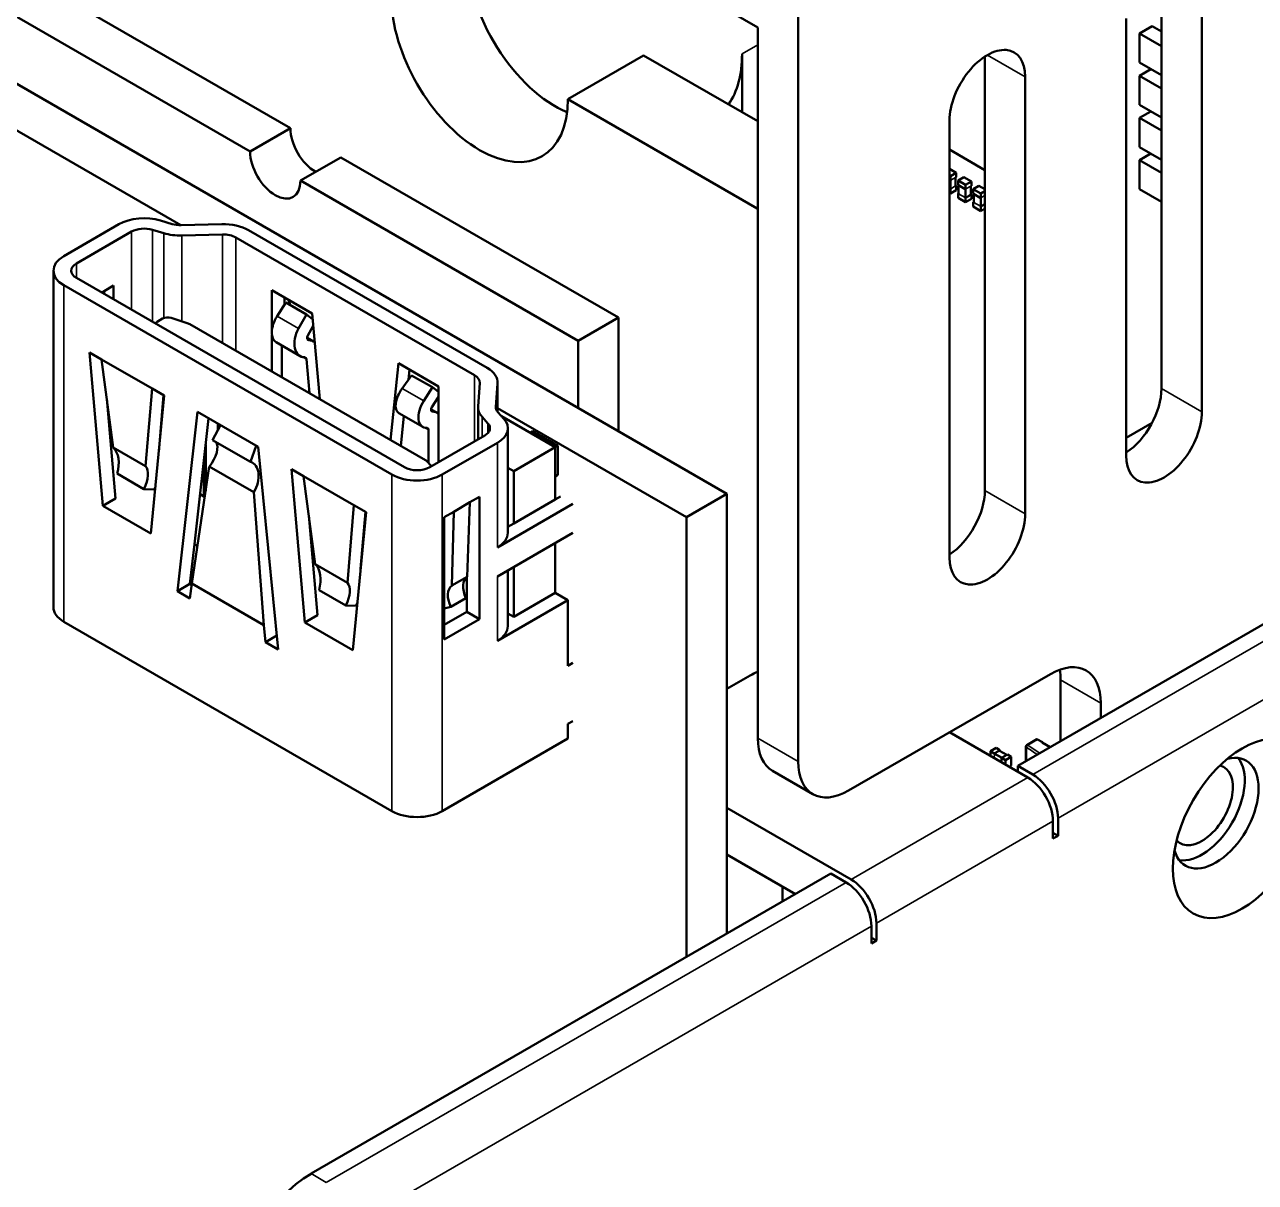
# Model space of a CAD drawing. Header units: millimetres. Extents: x 3100 to 5091, y 868 to 1900.
# Drawn here: x 3989.86 to 4024.35, y 1605.09 to 1637.54 of the extents above; entities that cross this region are included whole.
import ezdxf

# ---------------------------------------------------------------- set-up
doc = ezdxf.new("R2010")
doc.units = ezdxf.units.MM
doc.header["$LTSCALE"] = 1.8
doc.layers.add('외형선(ISO)', color=7, linetype='Continuous', lineweight=50)
doc.layers.add('좁은 외형선(ISO)', color=7, linetype='Continuous', lineweight=35)

msp = doc.modelspace()

# ---------------------------------------------------------------- linework, layer by layer
at = {"layer": '외형선(ISO)'}
for p, q in [((4010.41, 1637.465), (3949.033, 1672.901)), ((3997.311, 1634.638), (3967.896, 1651.622)), ((4021.724, 1627.341), (4021.724, 1639.504)), ((4022.855, 1638.935), (4022.855, 1626.687)), ((3996.18, 1633.985), (3988.119, 1638.639)), ((4011.541, 1638.118), (4011.541, 1616.889)), ((4020.734, 1625.463), (4020.734, 1637.71)), ((4010.41, 1617.543), (4010.41, 1637.465)), ((4021.111, 1637.294), (4021.464, 1637.498)), ((4021.464, 1637.498), (4021.724, 1637.348)), ((4021.111, 1637.294), (4021.11, 1636.478)), ((4021.724, 1636.94), (4021.111, 1637.294)), ((3988.119, 1636.761), (4009.544, 1624.391)), ((4005.09, 1635.455), (4007.211, 1636.68)), ((4007.211, 1636.68), (4010.41, 1634.833)), ((4009.969, 1635.088), (4009.969, 1636.721)), ((4016.774, 1624.483), (4016.774, 1636.646)), ((4021.11, 1636.478), (4021.724, 1636.123)), ((4021.11, 1636.111), (4021.428, 1636.294)), ((4017.905, 1636.077), (4017.905, 1623.83)), ((4021.11, 1636.111), (4021.109, 1635.294)), ((4021.724, 1635.756), (4021.11, 1636.111)), ((3994.241, 1631.921), (3988.119, 1635.455)), ((4010.393, 1632.393), (4005.09, 1635.455)), ((4021.109, 1635.294), (4021.724, 1634.939)), ((4021.109, 1634.927), (4021.108, 1634.111)), ((4021.109, 1634.927), (4021.427, 1635.111)), ((4021.724, 1634.572), (4021.109, 1634.927)), ((3997.311, 1634.638), (3996.18, 1633.985)), ((4015.784, 1622.605), (4015.784, 1634.852)), ((4015.784, 1634.038), (4016.774, 1633.465)), ((4047.816, 1634.158), (4017.693, 1616.767)), ((4021.108, 1634.111), (4021.724, 1633.755)), ((4021.108, 1633.744), (4021.426, 1633.927)), ((3998.726, 1633.822), (3997.594, 1633.169)), ((4006.504, 1629.331), (3998.726, 1633.822)), ((4021.108, 1633.744), (4021.107, 1632.928)), ((4021.724, 1633.388), (4021.108, 1633.744)), ((4015.972, 1633.391), (4015.784, 1633.5)), ((4015.809, 1633.298), (4015.784, 1633.312)), ((4015.972, 1633.391), (4015.809, 1633.298)), ((4015.809, 1633.298), (4015.809, 1633.175)), ((4015.953, 1633.257), (4015.953, 1633.024)), ((4015.972, 1633.269), (4015.957, 1633.261)), ((4015.972, 1633.269), (4015.972, 1633.391)), ((4016.021, 1633.175), (4016.184, 1633.269)), ((4016.184, 1633.269), (4016.396, 1633.146)), ((4005.372, 1628.678), (3997.594, 1633.169)), ((4015.795, 1632.942), (4015.784, 1632.949)), ((4015.809, 1633.175), (4015.795, 1633.183)), ((4015.809, 1632.93), (4015.795, 1632.938)), ((4015.823, 1633.183), (4015.809, 1633.175)), ((4015.809, 1632.93), (4015.823, 1632.938)), ((4015.809, 1632.93), (4015.809, 1632.808)), ((4015.809, 1632.808), (4015.971, 1632.902)), ((4015.971, 1633.024), (4015.957, 1633.032)), ((4015.957, 1633.016), (4015.971, 1633.024)), ((4015.971, 1632.902), (4015.971, 1633.024)), ((4016.021, 1633.175), (4016.233, 1633.052)), ((4016.021, 1633.052), (4016.021, 1633.175)), ((4016.021, 1633.052), (4016.035, 1633.044)), ((4016.035, 1633.04), (4016.219, 1632.934)), ((4016.039, 1633.038), (4016.039, 1632.808)), ((4016.219, 1632.938), (4016.233, 1632.93)), ((4016.233, 1633.052), (4016.396, 1633.146)), ((4016.233, 1633.052), (4016.233, 1632.93)), ((4016.247, 1632.938), (4016.233, 1632.93)), ((4016.378, 1633.012), (4016.377, 1632.779)), ((4016.396, 1633.024), (4016.382, 1633.015)), ((4016.396, 1633.146), (4016.396, 1633.024)), ((4016.445, 1632.929), (4016.608, 1633.023)), ((4016.445, 1632.929), (4016.658, 1632.807)), ((4016.445, 1632.807), (4016.445, 1632.929)), ((4016.608, 1633.023), (4016.774, 1632.928)), ((4016.658, 1632.807), (4016.774, 1632.874)), ((4021.107, 1632.928), (4021.724, 1632.571)), ((4015.809, 1632.808), (4015.784, 1632.822)), ((4016.035, 1632.816), (4016.021, 1632.808)), ((4016.021, 1632.685), (4016.021, 1632.808)), ((4016.021, 1632.808), (4016.035, 1632.799)), ((4016.021, 1632.685), (4016.233, 1632.562)), ((4016.039, 1632.822), (4016.035, 1632.82)), ((4016.219, 1632.693), (4016.233, 1632.685)), ((4016.233, 1632.685), (4016.247, 1632.693)), ((4016.233, 1632.685), (4016.233, 1632.562)), ((4016.396, 1632.656), (4016.233, 1632.562)), ((4016.247, 1632.697), (4016.382, 1632.775)), ((4016.382, 1632.787), (4016.396, 1632.779)), ((4016.382, 1632.771), (4016.396, 1632.779)), ((4016.396, 1632.779), (4016.396, 1632.656)), ((4016.445, 1632.807), (4016.459, 1632.799)), ((4016.459, 1632.57), (4016.445, 1632.562)), ((4016.445, 1632.44), (4016.445, 1632.562)), ((4016.445, 1632.562), (4016.459, 1632.554)), ((4016.459, 1632.795), (4016.643, 1632.688)), ((4016.463, 1632.577), (4016.459, 1632.574)), ((4016.464, 1632.792), (4016.463, 1632.562)), ((4016.643, 1632.693), (4016.657, 1632.684)), ((4016.658, 1632.807), (4016.657, 1632.684)), ((4016.672, 1632.693), (4016.657, 1632.684)), ((4016.671, 1632.452), (4016.774, 1632.511)), ((4016.445, 1632.44), (4016.657, 1632.317)), ((4016.643, 1632.448), (4016.657, 1632.44)), ((4016.657, 1632.44), (4016.671, 1632.448)), ((4016.657, 1632.44), (4016.657, 1632.317)), ((4016.774, 1632.384), (4016.657, 1632.317)), ((3992.506, 1631.945), (3990.962, 1631.054)), ((3993.995, 1631.953), (3993.674, 1632.049)), ((3995.387, 1631.949), (3994.248, 1631.921)), ((3991.315, 1630.85), (3992.859, 1631.741)), ((3993.443, 1631.793), (3993.765, 1631.697)), ((3994.269, 1631.632), (3995.409, 1631.661)), ((3995.784, 1631.577), (4002.473, 1627.715)), ((4002.827, 1627.919), (3996.138, 1631.781)), ((3990.669, 1630.646), (3990.669, 1621.215)), ((4000.508, 1625.134), (3991.315, 1630.442)), ((3990.962, 1630.237), (4000.154, 1624.93)), ((3992.091, 1630.073), (3992.358, 1630.227)), ((3992.358, 1630.227), (3992.358, 1629.839)), ((3996.795, 1628.989), (3996.795, 1630.095)), ((3996.795, 1630.095), (3997.92, 1629.445)), ((3992.091, 1630.073), (3992.022, 1630.033)), ((3992.093, 1629.993), (3992.091, 1630.073)), ((3996.937, 1629.369), (3997.179, 1629.75)), ((3997.149, 1629.89), (3997.149, 1629.702)), ((3997.179, 1629.75), (3997.759, 1629.416)), ((3997.54, 1629.021), (3997.759, 1629.416)), ((3997.759, 1629.416), (3997.934, 1629.287)), ((3997.92, 1629.445), (3998.138, 1627.043)), ((3993.728, 1629.303), (3993.576, 1629.216)), ((3994.446, 1629.169), (3993.966, 1629.323)), ((4001.098, 1625.335), (3994.49, 1629.149)), ((3997.951, 1629.099), (3997.801, 1628.828)), ((4006.504, 1629.331), (4005.372, 1628.678)), ((4006.504, 1626.147), (4006.504, 1629.331)), ((3996.795, 1627.819), (3996.795, 1628.843)), ((3997.782, 1628.762), (3997.958, 1628.661)), ((3996.915, 1628.639), (3997.587, 1628.251)), ((3997.073, 1628.547), (3997.073, 1627.658)), ((4005.372, 1626.8), (4005.372, 1628.678)), ((3992.022, 1628.155), (3991.684, 1628.351)), ((3991.684, 1628.351), (3992.058, 1624.053)), ((3992.022, 1628.155), (3993.436, 1627.339)), ((3992.349, 1625.688), (3992.022, 1628.155)), ((3997.848, 1627.211), (3997.761, 1628.163)), ((4000.119, 1625.899), (4000.338, 1628.049)), ((4000.338, 1628.049), (4001.462, 1627.4)), ((4000.71, 1627.712), (4000.445, 1627.344)), ((4000.652, 1627.868), (4000.624, 1627.592)), ((4001.29, 1627.377), (4000.71, 1627.712)), ((3993.252, 1625.166), (3993.436, 1627.339)), ((3993.775, 1627.143), (3993.436, 1627.339)), ((4001.29, 1627.377), (4001.048, 1626.995)), ((4001.462, 1627.247), (4001.29, 1627.377)), ((4001.462, 1627.4), (4001.462, 1625.277)), ((4002.619, 1627.498), (4002.57, 1626.84)), ((4003.069, 1626.828), (4003.119, 1627.485)), ((4003.12, 1627.51), (4003.12, 1626.688)), ((3992.167, 1627.063), (3992.411, 1624.257)), ((3993.401, 1623.277), (3993.775, 1627.143)), ((3993.622, 1625.556), (3993.757, 1627.154)), ((4001.279, 1626.82), (4001.462, 1627.108)), ((3992.181, 1626.9), (3992.189, 1626.896)), ((3992.213, 1626.714), (3992.198, 1626.706)), ((3994.144, 1621.664), (3994.709, 1626.686)), ((3996.406, 1625.706), (3994.709, 1626.686)), ((4001.025, 1626.265), (4000.354, 1626.653)), ((4001.413, 1626.666), (4001.256, 1626.757)), ((4002.569, 1626.815), (4002.569, 1625.916)), ((4008.413, 1623.738), (4003.12, 1626.794)), ((4003.292, 1626.496), (4003.125, 1626.682)), ((3995.02, 1626.507), (3994.622, 1622.98)), ((3995.126, 1625.899), (3995.355, 1626.313)), ((3995.278, 1626.174), (3995.278, 1626.357)), ((4000.495, 1626.572), (4000.409, 1625.732)), ((4002.682, 1626.549), (4002.849, 1626.363)), ((4004.736, 1625.698), (4003.227, 1626.569)), ((4021.46, 1626.38), (4020.734, 1625.962)), ((4021.458, 1626.377), (4020.734, 1625.96)), ((4001.184, 1625.254), (4001.184, 1626.187)), ((4002.759, 1626.026), (4001.215, 1625.134)), ((4003.405, 1626.23), (4003.405, 1623.299)), ((4004.029, 1626.106), (4004.1, 1626.147)), ((4004.1, 1626.147), (4004.807, 1625.739)), ((3992.272, 1625.85), (3992.324, 1625.88)), ((3992.349, 1625.688), (3993.252, 1625.166)), ((3994.937, 1624.477), (3994.937, 1625.776)), ((3995.126, 1625.899), (3996.192, 1625.284)), ((3996.192, 1625.284), (3996.348, 1625.739)), ((3996.406, 1625.706), (3996.972, 1620.031)), ((4001.568, 1624.93), (4003.112, 1625.822)), ((4003.569, 1625.024), (4004.736, 1625.698)), ((4004.736, 1625.698), (4004.807, 1625.739)), ((4004.736, 1624.236), (4004.736, 1625.698)), ((4004.807, 1625.739), (4004.807, 1624.922)), ((3994.89, 1624.32), (3994.89, 1625.352)), ((4001.269, 1625.166), (4001.131, 1625.309)), ((3992.457, 1624.959), (3993.208, 1624.526)), ((3995.039, 1625.157), (3994.548, 1621.88)), ((3995.039, 1625.157), (3996.284, 1624.439)), ((3997.34, 1625.085), (3997.714, 1620.787)), ((3997.679, 1624.889), (3997.34, 1625.085)), ((4003.405, 1625.119), (4003.569, 1625.024)), ((4003.569, 1625.024), (4003.569, 1623.563)), ((4004.736, 1624.881), (4004.807, 1624.922)), ((3997.679, 1624.889), (3999.093, 1624.073)), ((3998.006, 1622.422), (3997.679, 1624.889)), ((3992.058, 1624.053), (3992.411, 1624.257)), ((3993.493, 1624.514), (3993.208, 1624.526)), ((3994.89, 1624.32), (3994.78, 1624.383)), ((3994.916, 1624.335), (3994.89, 1624.32)), ((3996.568, 1620.714), (3996.284, 1624.439)), ((4002.344, 1624.153), (4002.611, 1624.308)), ((4002.611, 1624.308), (4002.611, 1620.878)), ((4003.569, 1623.563), (4004.736, 1624.236)), ((4004.877, 1624.318), (4004.736, 1624.236)), ((4009.544, 1624.391), (4008.413, 1623.738)), ((4009.544, 1624.391), (4009.544, 1612.062)), ((3992.058, 1624.053), (3993.401, 1623.277)), ((3998.909, 1621.9), (3999.093, 1624.073)), ((3999.058, 1620.011), (3999.432, 1623.877)), ((3999.432, 1623.877), (3999.093, 1624.073)), ((3999.278, 1622.29), (3999.414, 1623.888)), ((4001.621, 1623.736), (4001.888, 1623.89)), ((4001.836, 1621.817), (4001.888, 1623.89)), ((4002.344, 1624.153), (4001.888, 1623.89)), ((4002.269, 1622.067), (4002.344, 1624.153)), ((4005.231, 1624.114), (4003.112, 1622.89)), ((3997.824, 1623.797), (3998.068, 1620.991)), ((4001.621, 1620.307), (4001.621, 1623.736)), ((4003.569, 1623.563), (4003.405, 1623.468)), ((4008.413, 1611.409), (4008.413, 1623.738)), ((4003.112, 1622.074), (4005.231, 1623.297)), ((3994.622, 1622.98), (3994.497, 1621.868)), ((3994.706, 1622.932), (3994.622, 1622.98)), ((4004.736, 1621.615), (4004.736, 1623.012)), ((3997.926, 1622.622), (3997.984, 1622.588)), ((3998.006, 1622.422), (3998.909, 1621.9)), ((4003.405, 1622.243), (4003.405, 1620.678)), ((4003.569, 1622.338), (4003.569, 1620.942)), ((3994.144, 1621.664), (3994.497, 1621.868)), ((3994.497, 1621.46), (3994.548, 1621.88)), ((3994.497, 1621.868), (3994.543, 1621.842)), ((3994.548, 1621.88), (3996.568, 1620.714)), ((4002.269, 1622.067), (4001.836, 1621.817)), ((4002.258, 1621.083), (4002.258, 1622.059)), ((3994.144, 1621.664), (3994.497, 1621.46)), ((3998.114, 1621.693), (3998.864, 1621.26)), ((4002.232, 1621.467), (4001.805, 1621.221)), ((4004.736, 1621.615), (4003.569, 1620.942)), ((4005.09, 1621.411), (4004.736, 1621.615)), ((3999.15, 1621.248), (3998.864, 1621.26)), ((4001.621, 1621.176), (4001.805, 1621.221)), ((4003.112, 1620.27), (4005.09, 1621.411)), ((4005.09, 1621.411), (4005.09, 1619.574)), ((3990.962, 1620.807), (4000.154, 1615.5)), ((3997.714, 1620.787), (3998.068, 1620.991)), ((3997.714, 1620.787), (3999.058, 1620.011)), ((4002.258, 1621.083), (4001.621, 1620.715)), ((4002.611, 1620.878), (4001.621, 1620.307)), ((4002.258, 1621.083), (4002.611, 1620.878)), ((4003.405, 1621.036), (4003.569, 1620.942)), ((3996.568, 1620.714), (3996.618, 1620.235)), ((3996.618, 1620.235), (3996.934, 1620.417)), ((3996.618, 1620.235), (3996.972, 1620.031)), ((4005.231, 1619.656), (4005.09, 1619.574)), ((4009.544, 1618.921), (4010.198, 1619.298)), ((4012.955, 1616.073), (4018.612, 1619.339)), ((4018.895, 1617.461), (4018.895, 1619.176)), ((4020.026, 1618.522), (4020.026, 1618.114)), ((4005.09, 1617.941), (4005.231, 1618.023)), ((4005.09, 1617.941), (4005.09, 1617.533)), ((4015.784, 1617.706), (4017.976, 1616.44)), ((4001.568, 1615.5), (4005.09, 1617.533)), ((4017.949, 1617.35), (4018.227, 1617.511)), ((4018.393, 1617.426), (4018.252, 1617.508)), ((4018.393, 1617.426), (4018.379, 1617.418)), ((4018.379, 1617.418), (4018.6, 1617.291)), ((4018.393, 1617.41), (4018.393, 1617.426)), ((4017.09, 1617.268), (4016.928, 1617.174)), ((4016.928, 1617.174), (4017.034, 1617.113)), ((4016.928, 1617.174), (4016.928, 1617.045)), ((4017.048, 1617.121), (4017.034, 1617.113)), ((4017.034, 1617.113), (4017.034, 1617.097)), ((4017.186, 1617.197), (4017.052, 1617.119)), ((4017.196, 1617.207), (4017.09, 1617.268)), ((4017.196, 1617.207), (4017.182, 1617.199)), ((4017.187, 1617.191), (4017.387, 1617.076)), ((4017.196, 1617.207), (4017.196, 1617.19)), ((4017.246, 1616.99), (4017.26, 1616.998)), ((4017.246, 1616.99), (4017.352, 1616.929)), ((4017.246, 1616.99), (4017.246, 1616.974)), ((4017.257, 1617), (4017.391, 1617.078)), ((4017.352, 1616.929), (4017.515, 1617.023)), ((4017.394, 1617.076), (4017.409, 1617.084)), ((4017.515, 1617.023), (4017.409, 1617.084)), ((4017.515, 1617.023), (4017.515, 1616.778)), ((4017.924, 1617.144), (4017.924, 1617.307)), ((4017.924, 1616.9), (4017.924, 1617.14)), ((4017.242, 1616.976), (4017.242, 1616.864)), ((4017.352, 1616.929), (4017.352, 1616.801)), ((4017.453, 1616.742), (4017.515, 1616.778)), ((4017.693, 1616.767), (4018.117, 1616.522)), ((4017.693, 1616.604), (4017.693, 1616.767)), ((4010.824, 1616.627), (4011.955, 1615.974)), ((4009.544, 1615.593), (4013.026, 1613.583)), ((4018.824, 1615.297), (4018.824, 1614.807)), ((4018.683, 1614.726), (4018.683, 1615.216)), ((4018.824, 1614.807), (4018.683, 1614.889)), ((4018.824, 1614.807), (4018.683, 1614.726)), ((4009.544, 1614.286), (4011.47, 1613.174)), ((4012.46, 1613.746), (3997.894, 1605.336)), ((4012.885, 1613.501), (4012.46, 1613.746)), ((4011.1, 1612.96), (4011.1, 1613.388)), ((4013.592, 1611.786), (4013.592, 1612.276)), ((4013.733, 1612.358), (4013.733, 1611.868)), ((4013.733, 1611.868), (4013.592, 1611.95)), ((4013.733, 1611.868), (4013.592, 1611.786))]:
    msp.add_line(p, q, dxfattribs=at)
msp.add_arc((4017.974, 1617.307), 0.05, 120, 179.9581, dxfattribs=at)
for centre, major_axis, ratio, start_param, end_param in [((4004.736, 1638.109), (1.75, -3.031), 0.57735, 3.927277, 5.632048), ((4002.615, 1636.885), (1.75, -3.031), 0.57735, 3.927277, 7.068298), ((4016.844, 1635.465), (0.75, 1.299), 0.57735, 5.497787, 8.63938), ((4007.14, 1638.354), (2, -3.464), 0.57735, 0.261799, 0.785398), ((3998.019, 1634.231), (-0.5, 0.866), 0.57735, 0.786398, 2.357194), ((3996.887, 1633.578), (0.5, -0.866), 0.57735, 3.927991, 7.067583), ((4015.809, 1632.947), (-0.01, 0.00001), 0.577838, 0.785821, 2.356617), ((4015.943, 1633.024), (0.01, -0.00001), 0.577838, 5.49821, 6.283185), ((4016.049, 1632.808), (-0.01, 0.00001), 0.577838, 0, 0.785821), ((4016.233, 1632.701), (-0.01, 0.00001), 0.577838, 0.785821, 2.356617), ((4016.367, 1632.779), (0.01, -0.00001), 0.577838, 5.882487, 6.283185), ((4016.473, 1632.562), (-0.01, 0.00001), 0.577838, 0, 0.785821), ((3993.213, 1631.537), (-1, 0), 0.57735, 4.23287, 5.497787), ((4010.393, 1631.577), (-0.5, 0.866), 0.57735, 5.473762, 5.497787), ((4016.657, 1632.456), (-0.01, 0.00001), 0.577838, 0.785821, 2.356617), ((3993.213, 1631.537), (0.5, 0), 0.57735, 1.091277, 2.356194), ((3994.226, 1632.209), (-0.5, 0), 0.57735, 1.091277, 1.614247), ((3995.43, 1631.372), (-1, 0), 0.57735, 3.926991, 4.75584), ((3994.226, 1632.209), (1, 0), 0.57735, 4.23287, 4.75584), ((3995.43, 1631.372), (0.5, 0), 0.57735, 0.785398, 1.614247), ((3991.669, 1630.646), (-1, 0), 0.57735, 5.497787, 7.068583), ((3991.669, 1630.646), (-0.5, 0), 0.57735, 5.497787, 7.068583), ((3996.958, 1629.78), (0.25, -0.433), 0.57735, 1.027764, 1.355835), ((3993.718, 1629.134), (-0.2, 0), 0.57735, 5.497787, 6.007011), ((3993.869, 1629.222), (-0.2, 0), 0.57735, 4.20529, 5.497787), ((3994.349, 1629.068), (-0.2, 0), 0.57735, 3.926991, 4.20529), ((3997.215, 1629.158), (-0.3, -0.52), 0.57735, 4.640007, 6.283185), ((3997.853, 1628.79), (-0.243, -0.551), 0.636949, 4.571186, 6.556851), ((3997.853, 1628.79), (-0.0405, -0.0918), 0.636949, 4.571186, 6.556851), ((3997.691, 1628.122), (-0.243, -0.551), 0.636949, 2.960621, 3.415258), ((3997.691, 1628.122), (-0.0405, -0.0918), 0.636949, 2.287373, 3.415258), ((4002.12, 1627.51), (0.5, 0), 0.57735, 6.239734, 7.068583), ((4002.12, 1627.51), (1, 0), 0.57735, 6.239734, 7.068583), ((4000.687, 1627.154), (-0.345, -0.493), 0.510505, 4.684261, 6.327439), ((4020.663, 1626.728), (0.75, 1.299), 0.57735, 3.993707, 5.497787), ((4001.325, 1626.785), (-0.3, -0.52), 0.57735, 4.640007, 6.625672), ((4001.325, 1626.785), (-0.05, -0.0866), 0.57735, 4.640007, 6.625672), ((4001.113, 1626.146), (0.3, 0.52), 0.57735, 6.103491, 6.625672), ((4003.569, 1626.815), (-1, 0), 0.57735, 6.239734, 6.762705), ((4003.569, 1626.815), (-0.5, 0), 0.57735, 6.239734, 6.762705), ((4021.794, 1626.075), (-0.75, -1.299), 0.57735, 5.497787, 8.63938), ((4002.405, 1626.23), (0.5, 0), 0.57735, 5.497787, 6.762705), ((4002.405, 1626.23), (1, 0), 0.57735, 5.497787, 6.762705), ((4001.113, 1626.146), (0.05, 0.0866), 0.57735, 5.497787, 6.625672), ((3991.93, 1625.018), (-0.313, -0.74), 0.643757, 1.759367, 2.896737), ((3994.844, 1625.389), (-0.347, -0.483), 0.498497, 1.446015, 3.009127), ((3995.999, 1624.722), (-0.229, -0.55), 0.646152, 1.312412, 3.240258), ((4000.956, 1625.253), (-0.2, 0), 0.57735, 3.648691, 3.926991), ((3992.751, 1624.545), (-0.466, -0.653), 0.501682, 1.887501, 3.024871), ((4000.861, 1625.339), (1, 0), 0.57735, 3.926991, 5.497787), ((4000.861, 1625.339), (-0.5, 0), 0.57735, 0.785398, 2.356194), ((3992.751, 1624.545), (-0.758, -1.062), 0.501682, 1.887501, 1.953406), ((4015.713, 1623.87), (0.75, 1.299), 0.57735, 3.993707, 5.497787), ((4016.844, 1623.217), (-0.75, -1.299), 0.57735, 5.497787, 8.63938), ((4002.405, 1623.299), (1, 0), 0.57735, 5.497787, 6.283185), ((3997.587, 1621.752), (-0.313, -0.74), 0.643757, 1.759367, 2.896737), ((3998.408, 1621.279), (-0.466, -0.653), 0.501682, 1.887501, 3.024871), ((4002.149, 1621.305), (-0.303, 0.518), 0.573813, 0.03611, 1.402768), ((4002.579, 1621.554), (-0.297, 0.521), 0.580866, 0.042219, 1.408877), ((3991.669, 1621.215), (-1, 0), 0.57735, 0, 0.785398), ((3998.408, 1621.279), (-0.758, -1.062), 0.501682, 1.887501, 1.953406), ((4002.405, 1620.678), (1, 0), 0.57735, 5.497787, 6.283185), ((4018.612, 1617.706), (1, 1.732), 0.57735, 5.497787, 7.068583), ((4011.612, 1618.482), (2, 0), 0.57735, 2.215599, 2.356194), ((4017.481, 1618.359), (-1, -1.732), 0.57735, 2.356194, 2.540328), ((4011.824, 1618.359), (-1, -1.732), 0.57735, 5.497787, 6.283185), ((4018.252, 1617.467), (-0.025, 0.0433), 0.57735, 5.496942, 6.283185), ((4017.048, 1617.105), (0.00501, 0.00866), 0.576862, 0.78582, 2.356617), ((4017.974, 1617.144), (-0.05, 0), 0.577838, 0, 0.14232), ((4023.244, 1615.44), (-0.85, -1.472), 0.57735, 5.772545, 9.935418), ((4022.855, 1615.665), (-0.85, -1.472), 0.57735, 0.230814, 2.910779), ((4012.955, 1617.706), (-1, -1.732), 0.57735, 5.497787, 7.068583), ((4022.855, 1615.665), (0.615, 1.065), 0.57735, 2.97351, 6.451268), ((4017.976, 1615.624), (-0.5, 0.866), 0.57735, 3.926991, 5.497787), ((4018.117, 1615.705), (0.5, -0.866), 0.57735, 0.785398, 2.356194), ((4000.861, 1615.908), (1, 0), 0.57735, 3.926991, 5.497787), ((4013.026, 1612.766), (0.5, -0.866), 0.57735, 0.785398, 2.356194), ((4012.885, 1612.684), (-0.5, 0.866), 0.57735, 3.926991, 5.497787), ((3997.894, 1602.886), (-1.5, -2.598), 0.57735, 3.926991, 5.497787)]:
    msp.add_ellipse(centre, major_axis=major_axis, ratio=ratio, start_param=start_param, end_param=end_param, dxfattribs=at)
msp.add_ellipse((4023.986, 1615.011), major_axis=(-1.375, -2.382), ratio=0.57735, dxfattribs=at)
at = {"layer": '좁은 외형선(ISO)'}
for p, q in [((4009.969, 1636.721), (4010.41, 1636.975)), ((4017.905, 1636.077), (4016.844, 1636.689)), ((4048.24, 1633.913), (4018.117, 1616.522)), ((4015.799, 1633.184), (4015.784, 1633.193)), ((4015.953, 1633.262), (4015.819, 1633.184)), ((4015.953, 1633.257), (4015.953, 1633.019)), ((4015.802, 1632.947), (4015.784, 1632.957)), ((4015.799, 1632.943), (4015.799, 1633.181)), ((4015.818, 1632.941), (4015.819, 1633.181)), ((4015.818, 1632.942), (4015.953, 1633.02)), ((4015.957, 1633.036), (4015.953, 1633.039)), ((4016.039, 1633.038), (4016.039, 1632.802)), ((4016.223, 1632.696), (4016.223, 1632.935)), ((4016.377, 1633.016), (4016.243, 1632.939)), ((4016.243, 1632.698), (4016.243, 1632.935)), ((4016.377, 1633.011), (4016.377, 1632.775)), ((4016.039, 1632.803), (4016.223, 1632.697)), ((4016.374, 1632.779), (4016.24, 1632.701)), ((4016.377, 1632.793), (4016.382, 1632.791)), ((4016.464, 1632.792), (4016.464, 1632.557)), ((4016.464, 1632.558), (4016.648, 1632.452)), ((4016.648, 1632.451), (4016.648, 1632.69)), ((4016.774, 1632.519), (4016.664, 1632.456)), ((4016.774, 1632.755), (4016.667, 1632.694)), ((4016.667, 1632.452), (4016.667, 1632.69)), ((4018.824, 1615.297), (4048.947, 1632.689)), ((4010.393, 1632.393), (4010.41, 1632.403)), ((3992.859, 1631.741), (3992.859, 1629.55)), ((3993.443, 1631.793), (3993.443, 1629.213)), ((3993.765, 1631.697), (3993.765, 1629.32)), ((3994.269, 1631.632), (3994.269, 1629.225)), ((3995.409, 1631.661), (3995.409, 1628.619)), ((3995.784, 1631.577), (3995.784, 1628.402)), ((3991.315, 1630.85), (3991.315, 1630.442)), ((3990.962, 1630.237), (3990.962, 1620.807)), ((3996.937, 1629.369), (3997.54, 1629.021)), ((3997.793, 1628.716), (3997.83, 1628.694)), ((3997.656, 1628.224), (3997.761, 1628.163)), ((4002.473, 1627.715), (4002.473, 1625.861)), ((4001.048, 1626.995), (4000.445, 1627.344)), ((4003.119, 1627.485), (4003.119, 1626.689)), ((4022.855, 1626.687), (4021.724, 1627.341)), ((4001.295, 1626.694), (4001.262, 1626.713)), ((4003.069, 1626.828), (4003.069, 1626.802)), ((4002.682, 1626.549), (4002.682, 1625.981)), ((4002.849, 1626.363), (4002.849, 1626.097)), ((4001.184, 1626.187), (4001.089, 1626.242)), ((4003.112, 1625.822), (4003.112, 1622.89)), ((4000.154, 1615.5), (4000.154, 1624.93)), ((4001.568, 1615.5), (4001.568, 1624.93)), ((4017.905, 1623.83), (4016.774, 1624.483)), ((4003.112, 1622.074), (4003.112, 1620.27)), ((4018.895, 1619.176), (4020.026, 1618.522)), ((4011.541, 1616.889), (4010.41, 1617.543)), ((4017.974, 1617.348), (4018.252, 1617.508)), ((4017.246, 1616.979), (4017.039, 1617.099)), ((4017.04, 1617.098), (4017.039, 1616.981)), ((4017.256, 1616.996), (4017.05, 1617.115)), ((4017.052, 1617.111), (4017.186, 1617.188)), ((4017.184, 1617.192), (4017.387, 1617.076)), ((4017.2, 1617.188), (4017.2, 1617.184)), ((4017.936, 1617.288), (4017.936, 1616.907)), ((4017.976, 1616.44), (4013.026, 1613.583)), ((4013.733, 1612.358), (4018.683, 1615.216)), ((4012.885, 1613.501), (3998.318, 1605.091)), ((3999.025, 1603.866), (4013.592, 1612.276)), ((3998.318, 1605.091), (3997.894, 1605.336))]:
    msp.add_line(p, q, dxfattribs=at)
for centre, major_axis, ratio, start_param, end_param in [((4017.974, 1617.307), (-0.028, -0.0414), 0.620404, 3.969877, 5.540674), ((4017.974, 1617.307), (-0.025, 0.0433), 0.57735, 5.496943, 6.283185), ((4032.02, 1624.272), (18.471, -0.014), 0.577838, 3.848833, 3.876609), ((4017.974, 1617.307), (-0.05, 0), 0.577838, 0, 0.70724), ((4032.02, 1624.231), (18.521, -0.014), 0.577838, 3.848833, 3.874048)]:
    msp.add_ellipse(centre, major_axis=major_axis, ratio=ratio, start_param=start_param, end_param=end_param, dxfattribs=at)

doc.saveas('drawing.dxf')
